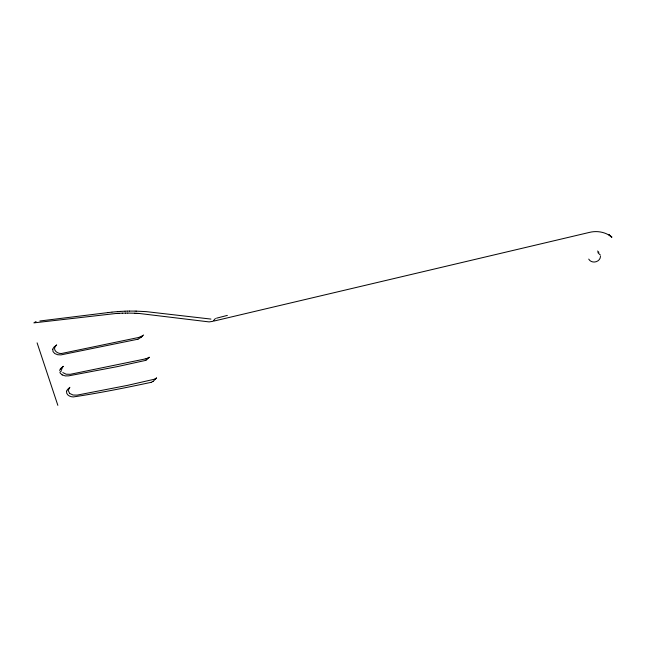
<?xml version="1.0" encoding="UTF-8"?>
<svg xmlns="http://www.w3.org/2000/svg" width="653" height="653" viewBox="0 0 653 653"><rect width="100%" height="100%" fill="white"/><g stroke="black" fill="none" stroke-linecap="round" stroke-linejoin="round"><path stroke-width="0.98" d="M61.423 369.786L62.908 366.668M600.482 256.351C600.278 262.22 591.61 264.228 588.72 259.086M52.771 349.216L53.024 351.583L54.73 353.526L57.652 354.734L60.99 354.889L137.946 339.201M59.692 370.553L60.28 369.108M66.573 391.245C65.88 394.934 70.238 396.975 73.324 396.934C99.395 393.033 125.343 387.833 151.129 382.34M52.771 349.2L53.897 347.176L56.68 344.98M66.582 391.237L67.504 389.506L69.879 387.327M55.244 346.441C52.575 350.432 57.905 353.967 61.578 353.493M60.288 369.092L61.488 367.802M55.252 346.433L56.501 345.119M156.516 377.989L153.112 381.376M215.433 318.476L212.902 321.325L209.099 321.905L139.146 313.456M149.194 357.452L146.599 359.836M69.642 387.539L68.23 390.453L69.602 393.359M138.012 339.176L141.162 337.242M141.081 337.323L143.578 334.973M62.99 366.594L63.325 366.309L61.398 367.876M156.426 377.989L155.651 378.593M59.807 372.308L61.57 370.749M142.721 335.691L138.714 337.462M149.251 357.183L147.276 358.277M155.643 378.593L154.753 379.14M146.492 359.901L145.684 360.358M153.055 381.409L151.202 382.315M154.72 379.156L127.18 385.441L77.176 395.114L73.054 395.032L69.675 393.424M145.611 360.399L117.05 366.676L68.655 375.85L65.292 375.916L62.206 374.92M36.054 321.529L33.874 322.876L116.691 313.407M147.252 358.285L146.362 358.619M146.256 358.652L145.26 358.93M216.51 318.191L227.366 315.391M213.996 321.047L589.463 232.395C597.144 230.46 605.755 232.068 611.918 237.137L608.833 234.647L611.632 237.259M138.567 337.495L61.586 353.493M145.121 358.962L70.255 374.308L66.124 374.193L62.81 372.577M107.663 312.64L39.866 320.998M107.753 312.632L111.883 312.134M112.096 312.11L117.385 311.62M117.426 311.62L120.65 311.399M120.65 311.399L124.976 311.195M116.911 313.399L117.769 313.35M117.981 313.334L118.968 313.293M119.058 313.285L122.258 313.162M125.049 311.187L127.147 311.13M122.291 313.162L125.539 313.105M127.368 311.122L129.498 311.089M129.539 311.089L135.016 311.106M125.58 313.105L127.719 313.089M127.808 313.089L134.494 313.22M135.228 311.114L136.265 311.13M136.33 311.138L146.256 311.636L210.952 319.08M134.567 313.228L135.595 313.269M135.816 313.277L136.852 313.326M136.91 313.326L137.995 313.383M138.012 313.391L139.113 313.448M62.19 374.912L60.166 373.059M597.56 251.03L598.907 252.303M597.838 252.605L600.425 255.152M57.848 405.342L37.107 342.866"/></g></svg>
